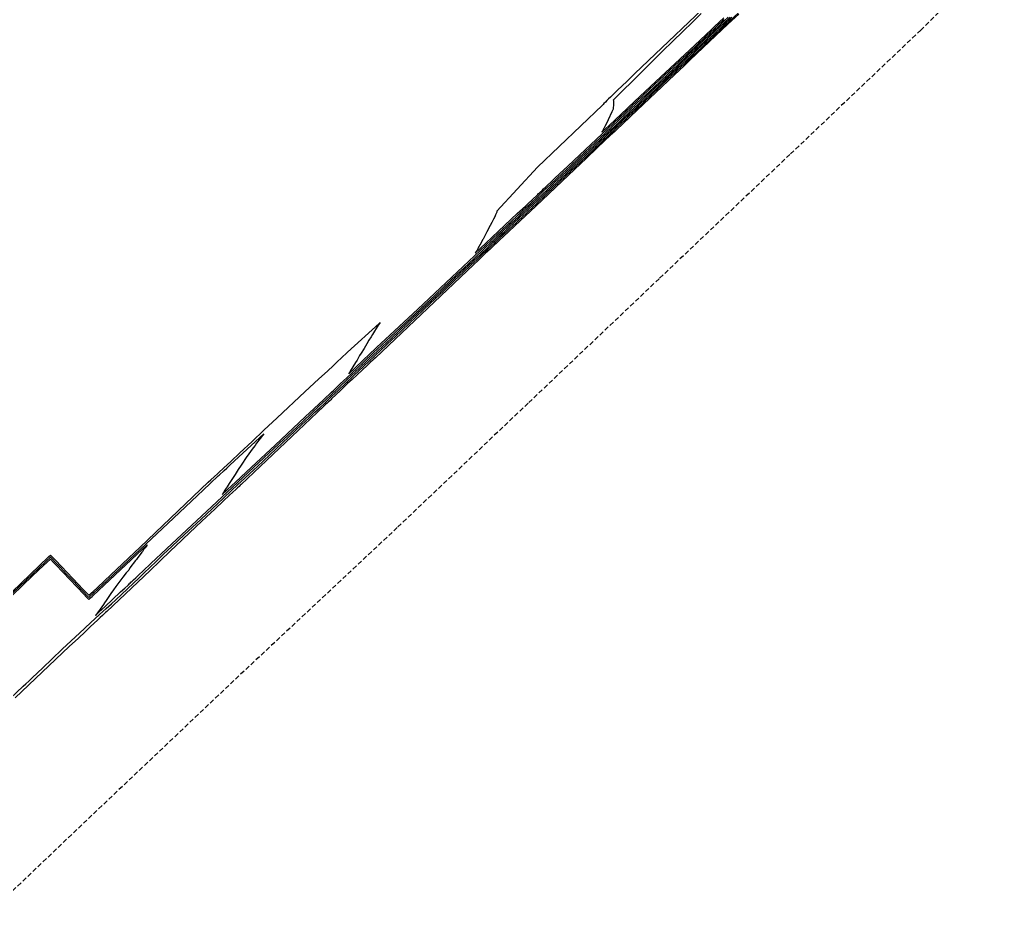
# Model space of a CAD drawing. Extents: x 6012137 to 6013842, y 2108997 to 2110704.
# Drawn here: x 6013175.3 to 6013280.6, y 2109937.3 to 2110033.3 of the extents above; entities that cross this region are included whole.
import ezdxf

# ---------------------------------------------------------------- set-up
doc = ezdxf.new("R2010")
doc.units = 0
doc.linetypes.add('HIDDENX2', pattern=[0.75, 0.5, -0.25])
doc.layers.get('0').update_dxf_attribs({"linetype": 'CONTINUOUS'})

msp = doc.modelspace()

# ---------------------------------------------------------------- linework, layer by layer
at = {"color": 6, "linetype": 'CONTINUOUS', "flags": 128}
for points in [[(6013250.56, 2110036.53), (6013241.15, 2110027.55), (6013240.33, 2110026.76), (6013239.77, 2110026.22), (6013239.35, 2110025.82), (6013239.03, 2110025.5), (6013238.76, 2110025.25), (6013238.54, 2110025.03), (6013238.34, 2110024.84), (6013238.16, 2110024.66), (6013238, 2110024.5), (6013237.84, 2110024.34), (6013237.75, 2110024.25), (6013237.68, 2110024.18), (6013230.75, 2110017.54), (6013226.39, 2110012.81), (6013226.36, 2110012.79), (6013226.37, 2110012.79), (6013226.37, 2110012.78), (6013226.38, 2110012.78), (6013226.38, 2110012.77), (6013226.38, 2110012.76), (6013226.37, 2110012.73), (6013226.36, 2110012.69), (6013226.34, 2110012.63), (6013226.3, 2110012.55), (6013226.25, 2110012.42), (6013226.15, 2110012.2), (6013226.03, 2110011.95), (6013225.85, 2110011.61), (6013225.68, 2110011.29), (6013225.32, 2110010.61), (6013224.9, 2110009.82), (6013224.87, 2110009.77), (6013224.74, 2110009.54), (6013224.65, 2110009.35), (6013224.56, 2110009.2), (6013224.49, 2110009.07), (6013224.43, 2110008.96), (6013224.38, 2110008.87), (6013224.33, 2110008.78), (6013224.29, 2110008.71), (6013224.26, 2110008.65), (6013224.22, 2110008.59), (6013224.19, 2110008.53), (6013224.16, 2110008.48), (6013224.14, 2110008.44), (6013224.11, 2110008.4), (6013224.09, 2110008.36), (6013224.09, 2110008.35), (6013224.07, 2110008.33), (6013225.2, 2110009.39), (6013225.89, 2110010.03), (6013228.57, 2110012.55), (6013229.43, 2110013.36), (6013229.68, 2110013.59), (6013229.7, 2110013.61), (6013230.68, 2110014.53), (6013230.76, 2110014.61), (6013230.85, 2110014.69), (6013230.95, 2110014.79), (6013231.07, 2110014.9), (6013231.22, 2110015.03), (6013231.38, 2110015.19), (6013231.59, 2110015.38), (6013231.84, 2110015.62), (6013232.16, 2110015.92), (6013232.57, 2110016.31), (6013233.14, 2110016.84), (6013233.97, 2110017.62), (6013235.27, 2110018.84), (6013237.64, 2110021.07), (6013243.28, 2110026.37), (6013245.91, 2110028.84), (6013246.68, 2110029.56), (6013246.72, 2110029.61), (6013247.68, 2110030.51), (6013247.78, 2110030.61), (6013248.68, 2110031.46), (6013248.84, 2110031.61), (6013249.68, 2110032.4), (6013249.9, 2110032.61), (6013250.68, 2110033.35)], [(6013169.4, 2109956.04), (6013175.66, 2109961.91), (6013175.93, 2109962.16), (6013176.25, 2109962.47), (6013176.65, 2109962.84), (6013177.15, 2109963.32), (6013177.8, 2109963.93), (6013178.68, 2109964.76), (6013179.88, 2109965.9), (6013181.67, 2109967.6), (6013181.69, 2109967.61), (6013182.86, 2109968.71), (6013183.82, 2109969.58), (6013184.55, 2109970.24), (6013185.11, 2109970.75), (6013185.57, 2109971.17), (6013188.06, 2109973.52), (6013188.61, 2109974.05), (6013189.22, 2109974.64), (6013189.9, 2109975.29), (6013190.66, 2109976.02), (6013191.6, 2109976.91), (6013192.9, 2109978.13), (6013194.66, 2109979.79), (6013197.14, 2109982.11), (6013197.93, 2109982.86), (6013198.64, 2109983.51), (6013199.37, 2109984.18), (6013199.92, 2109984.69), (6013200.35, 2109985.09), (6013200.7, 2109985.41), (6013205.45, 2109989.92), (6013206.24, 2109990.65), (6013206.89, 2109991.27), (6013207.45, 2109991.78), (6013207.92, 2109992.22), (6013208.33, 2109992.61), (6013208.68, 2109992.94), (6013209.38, 2109993.61), (6013210.17, 2109994.35), (6013211.07, 2109995.2), (6013212.1, 2109996.17), (6013213.31, 2109997.31), (6013214.54, 2109998.46), (6013214.63, 2109998.55), (6013215.13, 2109999.02), (6013215.5, 2109999.36), (6013219.24, 2110002.91), (6013220.69, 2110004.27), (6013221.85, 2110005.37), (6013222.81, 2110006.27), (6013223.6, 2110007.02), (6013224.27, 2110007.65), (6013224.84, 2110008.19), (6013225.34, 2110008.66), (6013225.77, 2110009.07), (6013226.15, 2110009.42), (6013226.35, 2110009.61), (6013226.68, 2110009.92), (6013227.41, 2110010.61), (6013227.68, 2110010.86), (6013228.48, 2110011.61), (6013228.68, 2110011.8), (6013229.55, 2110012.61), (6013229.68, 2110012.73), (6013230.62, 2110013.61), (6013230.68, 2110013.67), (6013231.67, 2110014.61), (6013231.78, 2110014.7), (6013233.74, 2110016.56), (6013235.37, 2110018.11), (6013236.62, 2110019.29), (6013237.61, 2110020.23), (6013238.42, 2110021), (6013239.08, 2110021.63), (6013239.64, 2110022.16), (6013240.12, 2110022.61), (6013240.53, 2110023), (6013240.89, 2110023.34), (6013241.21, 2110023.64), (6013244.74, 2110026.98), (6013245.09, 2110027.31), (6013245.4, 2110027.61), (6013245.68, 2110027.87), (6013246.46, 2110028.61), (6013246.68, 2110028.81), (6013247.52, 2110029.61), (6013247.68, 2110029.76), (6013248.58, 2110030.61), (6013248.68, 2110030.7), (6013249.64, 2110031.61), (6013249.68, 2110031.65), (6013250.39, 2110032.31), (6013250.87, 2110032.77), (6013252.21, 2110034.04)], [(6013252.28, 2110033.93), (6013251.13, 2110032.84), (6013249.17, 2110030.98), (6013247.06, 2110028.98), (6013246.68, 2110028.63), (6013246.66, 2110028.61), (6013245.68, 2110027.68), (6013245.6, 2110027.61), (6013245.51, 2110027.52), (6013245.4, 2110027.42), (6013240.73, 2110023), (6013240.61, 2110022.89), (6013240.48, 2110022.76), (6013240.32, 2110022.61), (6013240.14, 2110022.44), (6013239.93, 2110022.24), (6013239.68, 2110022), (6013239.38, 2110021.72), (6013239, 2110021.36), (6013238.53, 2110020.92), (6013237.92, 2110020.34), (6013237.09, 2110019.55), (6013235.97, 2110018.49), (6013234.06, 2110016.68), (6013230.55, 2110013.35), (6013228.3, 2110011.23), (6013227.68, 2110010.65), (6013227.64, 2110010.61), (6013226.68, 2110009.71), (6013226.57, 2110009.61), (6013226.31, 2110009.36), (6013226.18, 2110009.24), (6013226.03, 2110009.09), (6013225.85, 2110008.93), (6013225.65, 2110008.74), (6013225.42, 2110008.52), (6013225.14, 2110008.26), (6013224.81, 2110007.94), (6013224.4, 2110007.56), (6013223.89, 2110007.08), (6013213.37, 2109997.11), (6013213.25, 2109997), (6013213.08, 2109996.85), (6013212.85, 2109996.63), (6013212.51, 2109996.31), (6013211.94, 2109995.77), (6013210.87, 2109994.77), (6013210.4, 2109994.33), (6013209.64, 2109993.61), (6013208.68, 2109992.69), (6013208.59, 2109992.61), (6013208.48, 2109992.5), (6013208.35, 2109992.39), (6013208.2, 2109992.25), (6013208.03, 2109992.08), (6013207.82, 2109991.89), (6013199, 2109983.53), (6013198.9, 2109983.44), (6013198.78, 2109983.32), (6013198.62, 2109983.17), (6013198.41, 2109982.98), (6013198.12, 2109982.71), (6013197.71, 2109982.34), (6013197.11, 2109981.77), (6013196.16, 2109980.89), (6013194.79, 2109979.6), (6013192.79, 2109977.71), (6013192.61, 2109977.54), (6013191.43, 2109976.41), (6013190.29, 2109975.31), (6013189.25, 2109974.32), (6013184.6, 2109969.91), (6013184.48, 2109969.81), (6013184.34, 2109969.67), (6013184.15, 2109969.5), (6013183.9, 2109969.28), (6013183.6, 2109969), (6013183.25, 2109968.66), (6013182.82, 2109968.26), (6013182.28, 2109967.74), (6013181.56, 2109967.07), (6013180.59, 2109966.15), (6013174.8, 2109960.68)], [(6013248.27, 2110034), (6013247.32, 2110033.08), (6013246.3, 2110032.08), (6013245.23, 2110031.03), (6013244.12, 2110029.95), (6013243, 2110028.84), (6013241.9, 2110027.75), (6013238.84, 2110024.7), (6013238.86, 2110024.68), (6013238.87, 2110024.67), (6013238.88, 2110024.66), (6013238.88, 2110024.65), (6013238.88, 2110024.62), (6013238.88, 2110024.57), (6013238.87, 2110024.49), (6013238.86, 2110024.31), (6013238.82, 2110023.74), (6013238.76, 2110023.61), (6013238.68, 2110023.45), (6013238.29, 2110022.61), (6013237.93, 2110021.85), (6013237.91, 2110021.82), (6013237.86, 2110021.71), (6013237.81, 2110021.62), (6013237.76, 2110021.53), (6013237.72, 2110021.44), (6013237.68, 2110021.37), (6013237.64, 2110021.3), (6013237.64, 2110021.29), (6013237.63, 2110021.27), (6013238.4, 2110021.99), (6013239.08, 2110022.63), (6013239.64, 2110023.16), (6013241.12, 2110024.55), (6013243.42, 2110026.71), (6013247.54, 2110030.58), (6013249.39, 2110032.32), (6013249.68, 2110032.59), (6013249.7, 2110032.61), (6013250.68, 2110033.54)], [(6013171.29, 2109968.6), (6013176.66, 2109973.73), (6013177.81, 2109974.83), (6013178.56, 2109975.54), (6013178.6, 2109975.5), (6013178.9, 2109975.18), (6013179.14, 2109974.93), (6013182.15, 2109971.78), (6013182.45, 2109971.47), (6013182.69, 2109971.21), (6013182.87, 2109971.37), (6013183.03, 2109971.52), (6013183.16, 2109971.64), (6013188.41, 2109976.56), (6013188.94, 2109977.05), (6013188.9, 2109977), (6013188.81, 2109976.89), (6013188.71, 2109976.75), (6013188.58, 2109976.58), (6013188.42, 2109976.36), (6013188.35, 2109976.28), (6013187.85, 2109975.61), (6013187.79, 2109975.5), (6013187.68, 2109975.39), (6013187.09, 2109974.61), (6013186.95, 2109974.33), (6013186.68, 2109974.06), (6013186.34, 2109973.61), (6013185.68, 2109972.73), (6013185.59, 2109972.61), (6013185.31, 2109972.23), (6013185.05, 2109971.85), (6013184.75, 2109971.41), (6013184.54, 2109971.09), (6013184.37, 2109970.85), (6013184.24, 2109970.66), (6013183.43, 2109969.54), (6013183.41, 2109969.51), (6013183.41, 2109969.5), (6013183.4, 2109969.5), (6013183.75, 2109969.83), (6013184.38, 2109970.42), (6013186.09, 2109972.01), (6013186.54, 2109972.42), (6013186.86, 2109972.72), (6013186.93, 2109972.79), (6013187.01, 2109972.87), (6013187.1, 2109972.95), (6013187.19, 2109973.05), (6013187.32, 2109973.16), (6013187.48, 2109973.32), (6013187.71, 2109973.53), (6013188.03, 2109973.83), (6013188.51, 2109974.29), (6013189.33, 2109975.05), (6013191, 2109976.62), (6013196.4, 2109981.68), (6013202, 2109986.92), (6013202.39, 2109987.28), (6013203.09, 2109987.95), (6013204.45, 2109989.22), (6013205.59, 2109990.28), (6013206.54, 2109991.18), (6013207.36, 2109991.95), (6013208.07, 2109992.61), (6013208.68, 2109993.18), (6013209.13, 2109993.61), (6013209.63, 2109994.08), (6013210.2, 2109994.62), (6013210.86, 2109995.24), (6013211.63, 2109995.96), (6013212.55, 2109996.83), (6013213.66, 2109997.88), (6013215.05, 2109999.18), (6013216.81, 2110000.83), (6013218.39, 2110002.32), (6013218.9, 2110002.8), (6013220.47, 2110004.28), (6013221.78, 2110005.52), (6013222.89, 2110006.56), (6013223.84, 2110007.45), (6013224.65, 2110008.22), (6013225.37, 2110008.89), (6013225.99, 2110009.48), (6013226.12, 2110009.61), (6013226.68, 2110010.13), (6013227.19, 2110010.61), (6013227.68, 2110011.07), (6013228.25, 2110011.61), (6013228.68, 2110012.01), (6013229.32, 2110012.61), (6013229.68, 2110012.95), (6013230.39, 2110013.61), (6013230.68, 2110013.88), (6013231.45, 2110014.61), (6013232.32, 2110015.42), (6013233.31, 2110016.36), (6013234.47, 2110017.45), (6013235.34, 2110018.27), (6013235.85, 2110018.75), (6013237.16, 2110019.99), (6013238.24, 2110021.01), (6013239.15, 2110021.87), (6013239.92, 2110022.61), (6013240.59, 2110023.24), (6013241.18, 2110023.79), (6013241.69, 2110024.28), (6013244.07, 2110026.53), (6013244.67, 2110027.1), (6013245.2, 2110027.61), (6013245.68, 2110028.06), (6013246.26, 2110028.61), (6013246.68, 2110029), (6013247.32, 2110029.61), (6013247.68, 2110029.95), (6013248.38, 2110030.61), (6013248.68, 2110030.89), (6013249.44, 2110031.61), (6013249.68, 2110031.83), (6013250.5, 2110032.61), (6013250.68, 2110032.78), (6013251.56, 2110033.61)], [(6013172.42, 2109970.09), (6013178.35, 2109975.76), (6013178.57, 2109975.97), (6013178.62, 2109975.91), (6013179.11, 2109975.4), (6013179.74, 2109974.74), (6013181.59, 2109972.8), (6013182.05, 2109972.32), (6013182.69, 2109971.65), (6013183.14, 2109972.07), (6013183.58, 2109972.45), (6013184.35, 2109973.19), (6013185.03, 2109973.84), (6013188.19, 2109976.8), (6013195.48, 2109983.76), (6013195.76, 2109984.02), (6013196.12, 2109984.35), (6013196.49, 2109984.7), (6013196.57, 2109984.77), (6013197.14, 2109985.3), (6013197.88, 2109986), (6013198.85, 2109986.92), (6013200.16, 2109988.15), (6013201.41, 2109989.34), (6013202.84, 2109990.66), (6013205.83, 2109993.44), (6013207.33, 2109994.83), (6013208.24, 2109995.68), (6013208.87, 2109996.27), (6013209.33, 2109996.7), (6013209.69, 2109997.05), (6013210.37, 2109997.69), (6013213.76, 2110000.77), (6013213.89, 2110000.88), (6013213.82, 2110000.79), (6013213.69, 2110000.62), (6013213.69, 2110000.61), (6013213.68, 2110000.6), (6013213.68, 2110000.6), (6013213.07, 2109999.61), (6013212.93, 2109999.35), (6013212.68, 2109998.98), (6013212.45, 2109998.61), (6013212.18, 2109998.11), (6013211.84, 2109997.61), (6013211.68, 2109997.34), (6013211.42, 2109996.86), (6013211.25, 2109996.61), (6013210.68, 2109995.66), (6013210.66, 2109995.63), (6013210.65, 2109995.61), (6013210.6, 2109995.52), (6013210.54, 2109995.43), (6013210.53, 2109995.4), (6013210.52, 2109995.39), (6013212, 2109996.78), (6013212.14, 2109996.91), (6013212.68, 2109997.41), (6013213.5, 2109998.19), (6013214.92, 2109999.52), (6013217.92, 2110002.33), (6013225.81, 2110009.74), (6013226.68, 2110010.56), (6013226.73, 2110010.61), (6013227.68, 2110011.5), (6013227.8, 2110011.61), (6013228.68, 2110012.44), (6013228.86, 2110012.61), (6013229.68, 2110013.38), (6013229.93, 2110013.61), (6013230.68, 2110014.31), (6013230.99, 2110014.61), (6013231.34, 2110014.94), (6013231.74, 2110015.31), (6013232.21, 2110015.75), (6013232.75, 2110016.26), (6013233.4, 2110016.88), (6013234.19, 2110017.61), (6013235.16, 2110018.53), (6013236.39, 2110019.68), (6013238.01, 2110021.2), (6013240.21, 2110023.27), (6013242.41, 2110025.34), (6013242.64, 2110025.56), (6013242.73, 2110025.64), (6013243.83, 2110026.68), (6013244.81, 2110027.61), (6013245.68, 2110028.43), (6013245.87, 2110028.61), (6013246.68, 2110029.38), (6013246.92, 2110029.61), (6013247.68, 2110030.32), (6013247.98, 2110030.61), (6013248.68, 2110031.27), (6013249.04, 2110031.61), (6013249.68, 2110032.21), (6013250.1, 2110032.61), (6013250.68, 2110033.16), (6013251.16, 2110033.61)], [(6013174.54, 2109971.91), (6013178.08, 2109975.29), (6013178.56, 2109975.75), (6013178.67, 2109975.64), (6013179.19, 2109975.1), (6013179.61, 2109974.66), (6013180.3, 2109973.93), (6013181.04, 2109973.16), (6013181.95, 2109972.21), (6013182.69, 2109971.43), (6013183.23, 2109971.91), (6013183.69, 2109972.35), (6013184.1, 2109972.74), (6013191.76, 2109979.92), (6013194.31, 2109982.36), (6013194.93, 2109982.93), (6013195.71, 2109983.66), (6013196.54, 2109984.44), (6013196.65, 2109984.54), (6013197.16, 2109985.01), (6013197.46, 2109985.29), (6013197.66, 2109985.49), (6013197.82, 2109985.64), (6013201.41, 2109988.97), (6013200.9, 2109988.27), (6013200.79, 2109988.12), (6013200.65, 2109987.94), (6013200.49, 2109987.72), (6013200.28, 2109987.44), (6013200, 2109987.07), (6013199.63, 2109986.57), (6013199.59, 2109986.52), (6013199, 2109985.61), (6013198.68, 2109985.12), (6013198.34, 2109984.61), (6013197.7, 2109983.62), (6013197.7, 2109983.62), (6013197.59, 2109983.44), (6013197.49, 2109983.29), (6013197.4, 2109983.15), (6013197.33, 2109983.02), (6013197.26, 2109982.91), (6013197.19, 2109982.81), (6013197.14, 2109982.72), (6013197.08, 2109982.64), (6013197.04, 2109982.56), (6013196.99, 2109982.49), (6013196.97, 2109982.47), (6013196.97, 2109982.45), (6013196.96, 2109982.44), (6013198.01, 2109983.43), (6013198.39, 2109983.78), (6013200.09, 2109985.38), (6013202.62, 2109987.75), (6013205.86, 2109990.78), (6013206.8, 2109991.67), (6013207.81, 2109992.61), (6013208.68, 2109993.42), (6013208.87, 2109993.61), (6013209.09, 2109993.81), (6013209.33, 2109994.04), (6013209.61, 2109994.3), (6013209.94, 2109994.62), (6013210.34, 2109994.99), (6013210.81, 2109995.43), (6013211.41, 2109995.99), (6013212.16, 2109996.7), (6013213.15, 2109997.63), (6013214.53, 2109998.92), (6013216.55, 2110000.82), (6013219.83, 2110003.9), (6013222.14, 2110006.07), (6013222.83, 2110006.71), (6013223.97, 2110007.79), (6013224.96, 2110008.72), (6013225.83, 2110009.55), (6013225.9, 2110009.61), (6013226.68, 2110010.34), (6013226.96, 2110010.61), (6013227.68, 2110011.28), (6013228.02, 2110011.61), (6013228.68, 2110012.22), (6013229.09, 2110012.61), (6013229.68, 2110013.16), (6013230.16, 2110013.61), (6013230.68, 2110014.1), (6013231.22, 2110014.61), (6013231.83, 2110015.18), (6013232.53, 2110015.84), (6013233.34, 2110016.6), (6013234.29, 2110017.49), (6013235.42, 2110018.56), (6013236.79, 2110019.85), (6013238.49, 2110021.44), (6013238.89, 2110021.81), (6013239.73, 2110022.61), (6013240.65, 2110023.48), (6013241.46, 2110024.25), (6013242.17, 2110024.92), (6013243.4, 2110026.09), (6013244.25, 2110026.89), (6013245.01, 2110027.61), (6013245.68, 2110028.24), (6013246.06, 2110028.61), (6013246.68, 2110029.19), (6013247.12, 2110029.61), (6013247.68, 2110030.13), (6013248.18, 2110030.61), (6013248.68, 2110031.08), (6013249.24, 2110031.61), (6013249.68, 2110032.02), (6013250.3, 2110032.61), (6013250.68, 2110032.97), (6013251.36, 2110033.61)]]:
    msp.add_lwpolyline(points, dxfattribs=at)
at = {"color": 2, "linetype": 'HIDDENX2'}
msp.add_polyline3d([(6013280.62, 2110040.98, 6.5), (6013271.78, 2110032.22, 6.42), (6013257.77, 2110018.89, 6.4), (6013243.75, 2110005.57, 6.37), (6013229.73, 2109992.24, 6.35), (6013215.71, 2109978.91, 6.33), (6013206.97, 2109970.71, 6.35), (6013198.22, 2109962.52, 6.37), (6013190.08, 2109954.79, 6.43), (6013181.93, 2109947.06, 6.48), (6013171.65, 2109937.25, 6.52)], dxfattribs=at)

doc.saveas('drawing.dxf')
